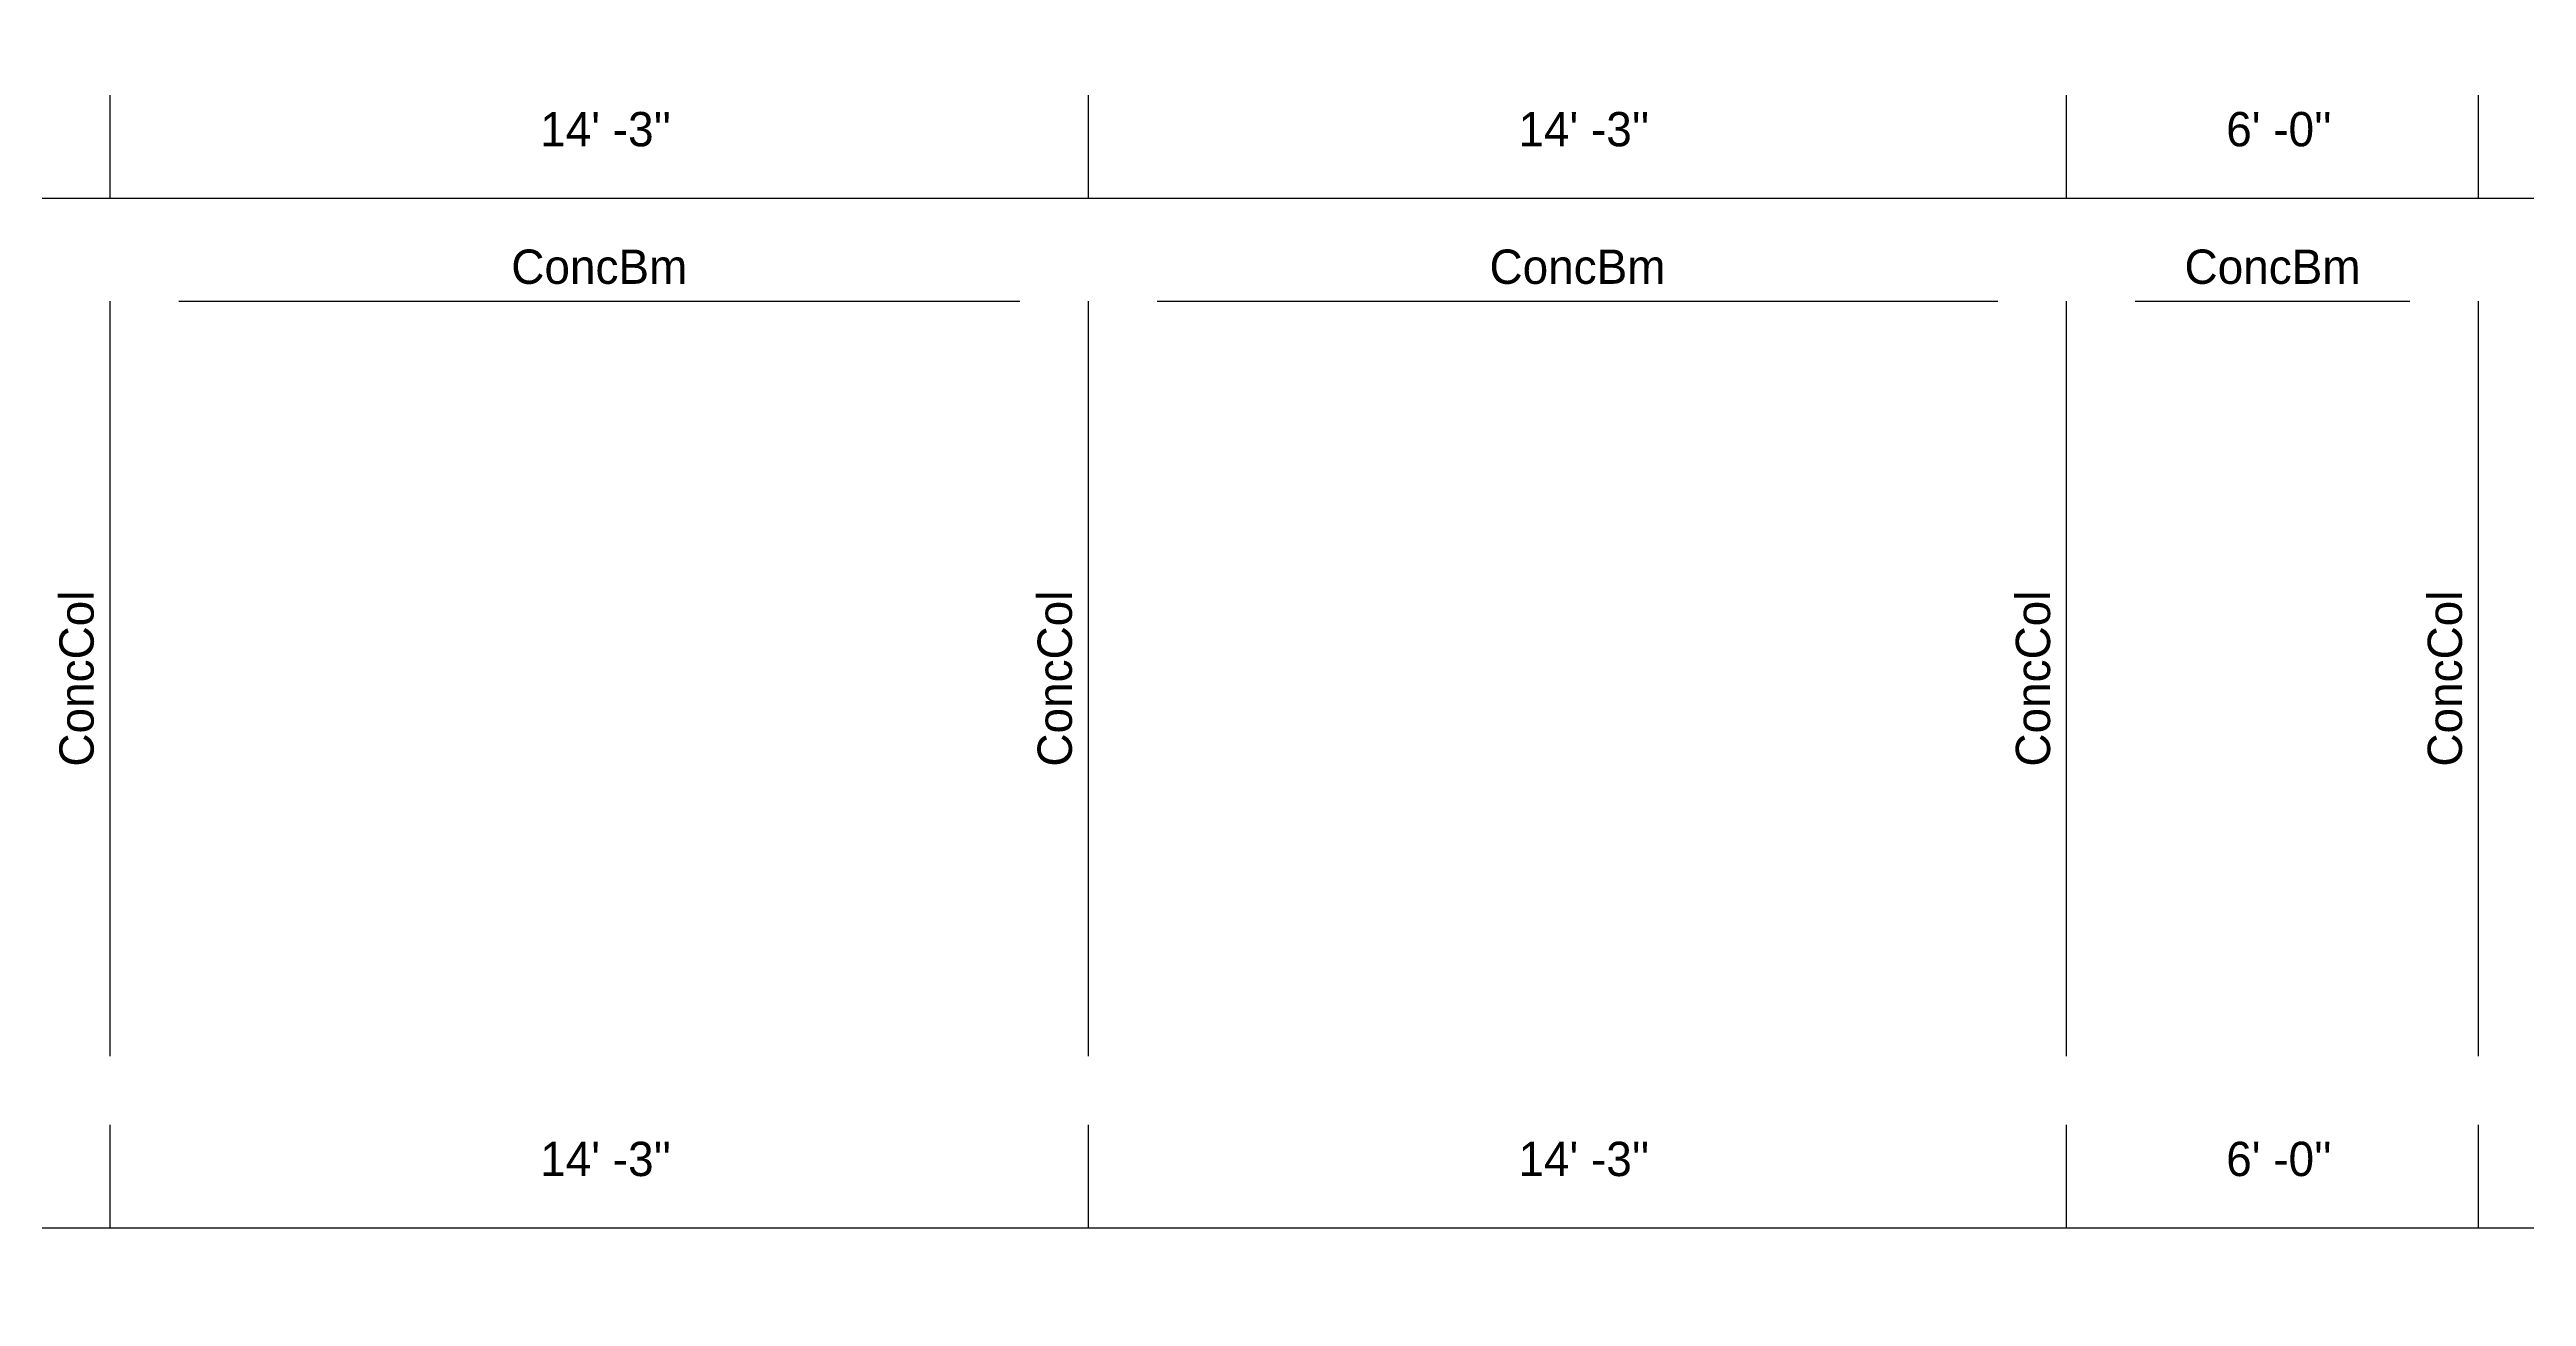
# Model space of a CAD drawing. Extents: x -38 to 2998, y -195 to 11529.
# Drawn here: x 562.4 to 995.4, y 6126 to 6344 of the extents above; entities that cross this region are included whole.
import ezdxf
from ezdxf.enums import TextEntityAlignment as Align

# ---------------------------------------------------------------- set-up
doc = ezdxf.new("R2010")
doc.units = 0
doc.header["$MEASUREMENT"] = 0
doc.layers.get('0').update_dxf_attribs({"linetype": 'CONTINUOUS'})
for name, color, linetype in [('CENTERLINES', 7, 'CONTINUOUS'), ('DIMENSIONS', 4, 'CONTINUOUS'), ('TEXT', 5, 'CONTINUOUS')]:
    doc.layers.add(name, color=color, linetype=linetype)
doc.dimstyles.get("Standard").update_dxf_attribs({"dimtxt": 0.18, "dimasz": 0.18, "dimexe": 0.18, "dimexo": 0.0625, "dimgap": 0.09, "dimtad": 0, "dimtih": 1, "dimtoh": 1, "dimdec": 4, "dimzin": 0, "dimtxsty": 'STANDARD', "dimcen": 0.09, "dimazin": 3, "dimtfac": 1, "dimtdec": 4, "dimtofl": 0, "dimtmove": 0, "dimatfit": 3, "dimtolj": 1, "dimtzin": 0})

# ---------------------------------------------------------------- blocks, each defined once
blk = doc.blocks.new('*D2749')
at = {"color": 1, "linetype": 'BYBLOCK'}
for points in [[(355.77, 6142.77), (354.71, 6141.71), (347.29, 6134.29), (346.23, 6133.23)], [(577.77, 6142.77), (576.71, 6141.71), (569.29, 6134.29), (568.23, 6133.23)]]:
    blk.add_solid(points, dxfattribs=at)
at = {"layer": 'DIMENSIONS', "color": 9, "linetype": 'BYBLOCK'}
for p, q in [((351, 6138), (351, 6156)), ((573, 6138), (573, 6156))]:
    blk.add_line(p, q, dxfattribs=at)
at = {"layer": 'DIMENSIONS', "color": 0, "linetype": 'BYBLOCK'}
blk.add_line((351, 6138), (573, 6138), dxfattribs=at)
at = {"layer": 'DIMENSIONS', "color": 0, "linetype": 'BYBLOCK', "insert": (462, 6150), "char_height": 6, "attachment_point": 5}
blk.add_mtext("\\A1; 18' -6''", dxfattribs=at)
blk = doc.blocks.new('*D2750')
at = {"color": 1, "linetype": 'BYBLOCK'}
for points in [[(577.77, 6142.77), (576.71, 6141.71), (569.29, 6134.29), (568.23, 6133.23)], [(748.77, 6142.77), (747.71, 6141.71), (740.29, 6134.29), (739.23, 6133.23)]]:
    blk.add_solid(points, dxfattribs=at)
at = {"layer": 'DIMENSIONS', "color": 9, "linetype": 'BYBLOCK'}
for p, q in [((573, 6138), (573, 6156)), ((744, 6138), (744, 6156))]:
    blk.add_line(p, q, dxfattribs=at)
at = {"layer": 'DIMENSIONS', "color": 0, "linetype": 'BYBLOCK'}
blk.add_line((573, 6138), (744, 6138), dxfattribs=at)
at = {"layer": 'DIMENSIONS', "color": 0, "linetype": 'BYBLOCK', "insert": (658.5, 6150), "char_height": 6, "attachment_point": 5}
blk.add_mtext("\\A1; 14' -3''", dxfattribs=at)
blk = doc.blocks.new('*D2751')
at = {"color": 1, "linetype": 'BYBLOCK'}
for points in [[(748.77, 6142.77), (747.71, 6141.71), (740.29, 6134.29), (739.23, 6133.23)], [(919.77, 6142.77), (918.71, 6141.71), (911.29, 6134.29), (910.23, 6133.23)]]:
    blk.add_solid(points, dxfattribs=at)
at = {"layer": 'DIMENSIONS', "color": 9, "linetype": 'BYBLOCK'}
for p, q in [((744, 6138), (744, 6156)), ((915, 6138), (915, 6156))]:
    blk.add_line(p, q, dxfattribs=at)
at = {"layer": 'DIMENSIONS', "color": 0, "linetype": 'BYBLOCK'}
blk.add_line((744, 6138), (915, 6138), dxfattribs=at)
at = {"layer": 'DIMENSIONS', "color": 0, "linetype": 'BYBLOCK', "insert": (829.5, 6150), "char_height": 6, "attachment_point": 5}
blk.add_mtext("\\A1; 14' -3''", dxfattribs=at)
blk = doc.blocks.new('*D2752')
at = {"color": 1, "linetype": 'BYBLOCK'}
for points in [[(919.77, 6142.77), (918.71, 6141.71), (911.29, 6134.29), (910.23, 6133.23)], [(991.77, 6142.77), (990.71, 6141.71), (983.29, 6134.29), (982.23, 6133.23)]]:
    blk.add_solid(points, dxfattribs=at)
at = {"layer": 'DIMENSIONS', "color": 9, "linetype": 'BYBLOCK'}
for p, q in [((915, 6138), (915, 6156)), ((987, 6138), (987, 6156))]:
    blk.add_line(p, q, dxfattribs=at)
at = {"layer": 'DIMENSIONS', "color": 0, "linetype": 'BYBLOCK'}
blk.add_line((915, 6138), (987, 6138), dxfattribs=at)
at = {"layer": 'DIMENSIONS', "color": 0, "linetype": 'BYBLOCK', "insert": (951, 6150), "char_height": 6, "attachment_point": 5}
blk.add_mtext("\\A1; 6' -0''", dxfattribs=at)
blk = doc.blocks.new('*D2753')
at = {"color": 1, "linetype": 'BYBLOCK'}
for points in [[(991.77, 6142.77), (990.71, 6141.71), (983.29, 6134.29), (982.23, 6133.23)], [(1102.77, 6142.77), (1101.71, 6141.71), (1094.29, 6134.29), (1093.23, 6133.23)]]:
    blk.add_solid(points, dxfattribs=at)
at = {"layer": 'DIMENSIONS', "color": 9, "linetype": 'BYBLOCK'}
for p, q in [((987, 6138), (987, 6156)), ((1098, 6138), (1098, 6156))]:
    blk.add_line(p, q, dxfattribs=at)
at = {"layer": 'DIMENSIONS', "color": 0, "linetype": 'BYBLOCK'}
blk.add_line((987, 6138), (1098, 6138), dxfattribs=at)
at = {"layer": 'DIMENSIONS', "color": 0, "linetype": 'BYBLOCK', "insert": (1042.5, 6150), "char_height": 6, "attachment_point": 5}
blk.add_mtext("\\A1; 9' -3''", dxfattribs=at)
blk = doc.blocks.new('*D2765')
at = {"color": 1, "linetype": 'BYBLOCK'}
for points in [[(355.77, 6322.77), (354.71, 6321.71), (347.29, 6314.29), (346.23, 6313.23)], [(577.77, 6322.77), (576.71, 6321.71), (569.29, 6314.29), (568.23, 6313.23)]]:
    blk.add_solid(points, dxfattribs=at)
at = {"layer": 'DIMENSIONS', "color": 9, "linetype": 'BYBLOCK'}
for p, q in [((351, 6318), (351, 6336)), ((573, 6318), (573, 6336))]:
    blk.add_line(p, q, dxfattribs=at)
at = {"layer": 'DIMENSIONS', "color": 0, "linetype": 'BYBLOCK'}
blk.add_line((351, 6318), (573, 6318), dxfattribs=at)
at = {"layer": 'DIMENSIONS', "color": 0, "linetype": 'BYBLOCK', "insert": (462, 6330), "char_height": 6, "attachment_point": 5}
blk.add_mtext("\\A1; 18' -6''", dxfattribs=at)
blk = doc.blocks.new('*D2766')
at = {"color": 1, "linetype": 'BYBLOCK'}
for points in [[(577.77, 6322.77), (576.71, 6321.71), (569.29, 6314.29), (568.23, 6313.23)], [(748.77, 6322.77), (747.71, 6321.71), (740.29, 6314.29), (739.23, 6313.23)]]:
    blk.add_solid(points, dxfattribs=at)
at = {"layer": 'DIMENSIONS', "color": 9, "linetype": 'BYBLOCK'}
for p, q in [((573, 6318), (573, 6336)), ((744, 6318), (744, 6336))]:
    blk.add_line(p, q, dxfattribs=at)
at = {"layer": 'DIMENSIONS', "color": 0, "linetype": 'BYBLOCK'}
blk.add_line((573, 6318), (744, 6318), dxfattribs=at)
at = {"layer": 'DIMENSIONS', "color": 0, "linetype": 'BYBLOCK', "insert": (658.5, 6330), "char_height": 6, "attachment_point": 5}
blk.add_mtext("\\A1; 14' -3''", dxfattribs=at)
blk = doc.blocks.new('*D2767')
at = {"color": 1, "linetype": 'BYBLOCK'}
for points in [[(748.77, 6322.77), (747.71, 6321.71), (740.29, 6314.29), (739.23, 6313.23)], [(919.77, 6322.77), (918.71, 6321.71), (911.29, 6314.29), (910.23, 6313.23)]]:
    blk.add_solid(points, dxfattribs=at)
at = {"layer": 'DIMENSIONS', "color": 9, "linetype": 'BYBLOCK'}
for p, q in [((744, 6318), (744, 6336)), ((915, 6318), (915, 6336))]:
    blk.add_line(p, q, dxfattribs=at)
at = {"layer": 'DIMENSIONS', "color": 0, "linetype": 'BYBLOCK'}
blk.add_line((744, 6318), (915, 6318), dxfattribs=at)
at = {"layer": 'DIMENSIONS', "color": 0, "linetype": 'BYBLOCK', "insert": (829.5, 6330), "char_height": 6, "attachment_point": 5}
blk.add_mtext("\\A1; 14' -3''", dxfattribs=at)
blk = doc.blocks.new('*D2768')
at = {"color": 1, "linetype": 'BYBLOCK'}
for points in [[(919.77, 6322.77), (918.71, 6321.71), (911.29, 6314.29), (910.23, 6313.23)], [(991.77, 6322.77), (990.71, 6321.71), (983.29, 6314.29), (982.23, 6313.23)]]:
    blk.add_solid(points, dxfattribs=at)
at = {"layer": 'DIMENSIONS', "color": 9, "linetype": 'BYBLOCK'}
for p, q in [((915, 6318), (915, 6336)), ((987, 6318), (987, 6336))]:
    blk.add_line(p, q, dxfattribs=at)
at = {"layer": 'DIMENSIONS', "color": 0, "linetype": 'BYBLOCK'}
blk.add_line((915, 6318), (987, 6318), dxfattribs=at)
at = {"layer": 'DIMENSIONS', "color": 0, "linetype": 'BYBLOCK', "insert": (951, 6330), "char_height": 6, "attachment_point": 5}
blk.add_mtext("\\A1; 6' -0''", dxfattribs=at)
blk = doc.blocks.new('*D2769')
at = {"color": 1, "linetype": 'BYBLOCK'}
for points in [[(991.77, 6322.77), (990.71, 6321.71), (983.29, 6314.29), (982.23, 6313.23)], [(1102.77, 6322.77), (1101.71, 6321.71), (1094.29, 6314.29), (1093.23, 6313.23)]]:
    blk.add_solid(points, dxfattribs=at)
at = {"layer": 'DIMENSIONS', "color": 9, "linetype": 'BYBLOCK'}
for p, q in [((987, 6318), (987, 6336)), ((1098, 6318), (1098, 6336))]:
    blk.add_line(p, q, dxfattribs=at)
at = {"layer": 'DIMENSIONS', "color": 0, "linetype": 'BYBLOCK'}
blk.add_line((987, 6318), (1098, 6318), dxfattribs=at)
at = {"layer": 'DIMENSIONS', "color": 0, "linetype": 'BYBLOCK', "insert": (1042.5, 6330), "char_height": 6, "attachment_point": 5}
blk.add_mtext("\\A1; 9' -3''", dxfattribs=at)
blk = doc.blocks.new('*D3219')
at = {"color": 1, "linetype": 'BYBLOCK'}
for points in [[(355.77, 6142.77), (354.71, 6141.71), (347.29, 6134.29), (346.23, 6133.23)], [(577.77, 6142.77), (576.71, 6141.71), (569.29, 6134.29), (568.23, 6133.23)]]:
    blk.add_solid(points, dxfattribs=at)
at = {"layer": 'DIMENSIONS', "color": 9, "linetype": 'BYBLOCK'}
for p, q in [((351, 6138), (351, 6156)), ((573, 6138), (573, 6156))]:
    blk.add_line(p, q, dxfattribs=at)
at = {"layer": 'DIMENSIONS', "color": 0, "linetype": 'BYBLOCK'}
blk.add_line((351, 6138), (573, 6138), dxfattribs=at)
at = {"layer": 'DIMENSIONS', "color": 0, "linetype": 'BYBLOCK', "insert": (462, 6150), "char_height": 6, "attachment_point": 5}
blk.add_mtext("\\A1; 18' -6''", dxfattribs=at)
blk = doc.blocks.new('*D3220')
at = {"color": 1, "linetype": 'BYBLOCK'}
for points in [[(577.77, 6142.77), (576.71, 6141.71), (569.29, 6134.29), (568.23, 6133.23)], [(748.77, 6142.77), (747.71, 6141.71), (740.29, 6134.29), (739.23, 6133.23)]]:
    blk.add_solid(points, dxfattribs=at)
at = {"layer": 'DIMENSIONS', "color": 9, "linetype": 'BYBLOCK'}
for p, q in [((573, 6138), (573, 6156)), ((744, 6138), (744, 6156))]:
    blk.add_line(p, q, dxfattribs=at)
at = {"layer": 'DIMENSIONS', "color": 0, "linetype": 'BYBLOCK'}
blk.add_line((573, 6138), (744, 6138), dxfattribs=at)
at = {"layer": 'DIMENSIONS', "color": 0, "linetype": 'BYBLOCK', "insert": (658.5, 6150), "char_height": 6, "attachment_point": 5}
blk.add_mtext("\\A1; 14' -3''", dxfattribs=at)
blk = doc.blocks.new('*D3221')
at = {"color": 1, "linetype": 'BYBLOCK'}
for points in [[(748.77, 6142.77), (747.71, 6141.71), (740.29, 6134.29), (739.23, 6133.23)], [(919.77, 6142.77), (918.71, 6141.71), (911.29, 6134.29), (910.23, 6133.23)]]:
    blk.add_solid(points, dxfattribs=at)
at = {"layer": 'DIMENSIONS', "color": 9, "linetype": 'BYBLOCK'}
for p, q in [((744, 6138), (744, 6156)), ((915, 6138), (915, 6156))]:
    blk.add_line(p, q, dxfattribs=at)
at = {"layer": 'DIMENSIONS', "color": 0, "linetype": 'BYBLOCK'}
blk.add_line((744, 6138), (915, 6138), dxfattribs=at)
at = {"layer": 'DIMENSIONS', "color": 0, "linetype": 'BYBLOCK', "insert": (829.5, 6150), "char_height": 6, "attachment_point": 5}
blk.add_mtext("\\A1; 14' -3''", dxfattribs=at)
blk = doc.blocks.new('*D3222')
at = {"color": 1, "linetype": 'BYBLOCK'}
for points in [[(919.77, 6142.77), (918.71, 6141.71), (911.29, 6134.29), (910.23, 6133.23)], [(991.77, 6142.77), (990.71, 6141.71), (983.29, 6134.29), (982.23, 6133.23)]]:
    blk.add_solid(points, dxfattribs=at)
at = {"layer": 'DIMENSIONS', "color": 9, "linetype": 'BYBLOCK'}
for p, q in [((915, 6138), (915, 6156)), ((987, 6138), (987, 6156))]:
    blk.add_line(p, q, dxfattribs=at)
at = {"layer": 'DIMENSIONS', "color": 0, "linetype": 'BYBLOCK'}
blk.add_line((915, 6138), (987, 6138), dxfattribs=at)
at = {"layer": 'DIMENSIONS', "color": 0, "linetype": 'BYBLOCK', "insert": (951, 6150), "char_height": 6, "attachment_point": 5}
blk.add_mtext("\\A1; 6' -0''", dxfattribs=at)
blk = doc.blocks.new('*D3223')
at = {"color": 1, "linetype": 'BYBLOCK'}
for points in [[(991.77, 6142.77), (990.71, 6141.71), (983.29, 6134.29), (982.23, 6133.23)], [(1102.77, 6142.77), (1101.71, 6141.71), (1094.29, 6134.29), (1093.23, 6133.23)]]:
    blk.add_solid(points, dxfattribs=at)
at = {"layer": 'DIMENSIONS', "color": 9, "linetype": 'BYBLOCK'}
for p, q in [((987, 6138), (987, 6156)), ((1098, 6138), (1098, 6156))]:
    blk.add_line(p, q, dxfattribs=at)
at = {"layer": 'DIMENSIONS', "color": 0, "linetype": 'BYBLOCK'}
blk.add_line((987, 6138), (1098, 6138), dxfattribs=at)
at = {"layer": 'DIMENSIONS', "color": 0, "linetype": 'BYBLOCK', "insert": (1042.5, 6150), "char_height": 6, "attachment_point": 5}
blk.add_mtext("\\A1; 9' -3''", dxfattribs=at)
blk = doc.blocks.new('*D3235')
at = {"color": 1, "linetype": 'BYBLOCK'}
for points in [[(355.77, 6322.77), (354.71, 6321.71), (347.29, 6314.29), (346.23, 6313.23)], [(577.77, 6322.77), (576.71, 6321.71), (569.29, 6314.29), (568.23, 6313.23)]]:
    blk.add_solid(points, dxfattribs=at)
at = {"layer": 'DIMENSIONS', "color": 9, "linetype": 'BYBLOCK'}
for p, q in [((351, 6318), (351, 6336)), ((573, 6318), (573, 6336))]:
    blk.add_line(p, q, dxfattribs=at)
at = {"layer": 'DIMENSIONS', "color": 0, "linetype": 'BYBLOCK'}
blk.add_line((351, 6318), (573, 6318), dxfattribs=at)
at = {"layer": 'DIMENSIONS', "color": 0, "linetype": 'BYBLOCK', "insert": (462, 6330), "char_height": 6, "attachment_point": 5}
blk.add_mtext("\\A1; 18' -6''", dxfattribs=at)
blk = doc.blocks.new('*D3236')
at = {"color": 1, "linetype": 'BYBLOCK'}
for points in [[(577.77, 6322.77), (576.71, 6321.71), (569.29, 6314.29), (568.23, 6313.23)], [(748.77, 6322.77), (747.71, 6321.71), (740.29, 6314.29), (739.23, 6313.23)]]:
    blk.add_solid(points, dxfattribs=at)
at = {"layer": 'DIMENSIONS', "color": 9, "linetype": 'BYBLOCK'}
for p, q in [((573, 6318), (573, 6336)), ((744, 6318), (744, 6336))]:
    blk.add_line(p, q, dxfattribs=at)
at = {"layer": 'DIMENSIONS', "color": 0, "linetype": 'BYBLOCK'}
blk.add_line((573, 6318), (744, 6318), dxfattribs=at)
at = {"layer": 'DIMENSIONS', "color": 0, "linetype": 'BYBLOCK', "insert": (658.5, 6330), "char_height": 6, "attachment_point": 5}
blk.add_mtext("\\A1; 14' -3''", dxfattribs=at)
blk = doc.blocks.new('*D3237')
at = {"color": 1, "linetype": 'BYBLOCK'}
for points in [[(748.77, 6322.77), (747.71, 6321.71), (740.29, 6314.29), (739.23, 6313.23)], [(919.77, 6322.77), (918.71, 6321.71), (911.29, 6314.29), (910.23, 6313.23)]]:
    blk.add_solid(points, dxfattribs=at)
at = {"layer": 'DIMENSIONS', "color": 9, "linetype": 'BYBLOCK'}
for p, q in [((744, 6318), (744, 6336)), ((915, 6318), (915, 6336))]:
    blk.add_line(p, q, dxfattribs=at)
at = {"layer": 'DIMENSIONS', "color": 0, "linetype": 'BYBLOCK'}
blk.add_line((744, 6318), (915, 6318), dxfattribs=at)
at = {"layer": 'DIMENSIONS', "color": 0, "linetype": 'BYBLOCK', "insert": (829.5, 6330), "char_height": 6, "attachment_point": 5}
blk.add_mtext("\\A1; 14' -3''", dxfattribs=at)
blk = doc.blocks.new('*D3238')
at = {"color": 1, "linetype": 'BYBLOCK'}
for points in [[(919.77, 6322.77), (918.71, 6321.71), (911.29, 6314.29), (910.23, 6313.23)], [(991.77, 6322.77), (990.71, 6321.71), (983.29, 6314.29), (982.23, 6313.23)]]:
    blk.add_solid(points, dxfattribs=at)
at = {"layer": 'DIMENSIONS', "color": 9, "linetype": 'BYBLOCK'}
for p, q in [((915, 6318), (915, 6336)), ((987, 6318), (987, 6336))]:
    blk.add_line(p, q, dxfattribs=at)
at = {"layer": 'DIMENSIONS', "color": 0, "linetype": 'BYBLOCK'}
blk.add_line((915, 6318), (987, 6318), dxfattribs=at)
at = {"layer": 'DIMENSIONS', "color": 0, "linetype": 'BYBLOCK', "insert": (951, 6330), "char_height": 6, "attachment_point": 5}
blk.add_mtext("\\A1; 6' -0''", dxfattribs=at)
blk = doc.blocks.new('*D3239')
at = {"color": 1, "linetype": 'BYBLOCK'}
for points in [[(991.77, 6322.77), (990.71, 6321.71), (983.29, 6314.29), (982.23, 6313.23)], [(1102.77, 6322.77), (1101.71, 6321.71), (1094.29, 6314.29), (1093.23, 6313.23)]]:
    blk.add_solid(points, dxfattribs=at)
at = {"layer": 'DIMENSIONS', "color": 9, "linetype": 'BYBLOCK'}
for p, q in [((987, 6318), (987, 6336)), ((1098, 6318), (1098, 6336))]:
    blk.add_line(p, q, dxfattribs=at)
at = {"layer": 'DIMENSIONS', "color": 0, "linetype": 'BYBLOCK'}
blk.add_line((987, 6318), (1098, 6318), dxfattribs=at)
at = {"layer": 'DIMENSIONS', "color": 0, "linetype": 'BYBLOCK', "insert": (1042.5, 6330), "char_height": 6, "attachment_point": 5}
blk.add_mtext("\\A1; 9' -3''", dxfattribs=at)

msp = doc.modelspace()

# ---------------------------------------------------------------- linework, layer by layer
at = {"layer": 'CENTERLINES', "color": 0, "linetype": 'CONTINUOUS'}
for p, q in [((573, 6168), (573, 6300)), ((573, 6168), (573, 6300)), ((585, 6300), (732, 6300)), ((585, 6300), (732, 6300)), ((744, 6168), (744, 6300)), ((744, 6168), (744, 6300)), ((756, 6300), (903, 6300)), ((756, 6300), (903, 6300)), ((915, 6168), (915, 6300)), ((915, 6168), (915, 6300)), ((927, 6300), (975, 6300)), ((927, 6300), (975, 6300)), ((987, 6168), (987, 6300)), ((987, 6168), (987, 6300))]:
    msp.add_line(p, q, dxfattribs=at)

# ---------------------------------------------------------------- texts
at = {"layer": 'TEXT', "color": 0}
for p in [(658.5, 6306), (658.5, 6306), (829.5, 6306), (829.5, 6306), (951, 6306), (951, 6306)]:
    msp.add_text('ConcBm', height=6, dxfattribs=at).set_placement(p, align=Align.MIDDLE)
for p in [(567, 6234), (567, 6234), (738, 6234), (738, 6234), (909, 6234), (909, 6234), (981, 6234), (981, 6234)]:
    msp.add_text('ConcCol', height=6, rotation=90, dxfattribs=at).set_placement(p, align=Align.MIDDLE)

# ---------------------------------------------------------------- dimensions: what is measured, and where the dimension line sits
at = {"layer": 'DIMENSIONS'}
for base, p1, p2, picture, middle in [((573, 6318), (351, 6306), (573, 6306), '*D2765', (462, 6306)), ((573, 6318), (351, 6306), (573, 6306), '*D3235', (462, 6306)), ((744, 6318), (573, 6306), (744, 6306), '*D2766', (658.5, 6306)), ((744, 6318), (573, 6306), (744, 6306), '*D3236', (658.5, 6306)), ((915, 6318), (744, 6306), (915, 6306), '*D2767', (829.5, 6306)), ((915, 6318), (744, 6306), (915, 6306), '*D3237', (829.5, 6306)), ((987, 6318), (915, 6306), (987, 6306), '*D2768', (951, 6306)), ((987, 6318), (915, 6306), (987, 6306), '*D3238', (951, 6306)), ((1098, 6318), (987, 6306), (1098, 6306), '*D2769', (1042.5, 6306)), ((1098, 6318), (987, 6306), (1098, 6306), '*D3239', (1042.5, 6306)), ((573, 6138), (351, 6126), (573, 6126), '*D2749', (462, 6126)), ((573, 6138), (351, 6126), (573, 6126), '*D3219', (462, 6126)), ((744, 6138), (573, 6126), (744, 6126), '*D2750', (658.5, 6126)), ((744, 6138), (573, 6126), (744, 6126), '*D3220', (658.5, 6126)), ((915, 6138), (744, 6126), (915, 6126), '*D2751', (829.5, 6126)), ((915, 6138), (744, 6126), (915, 6126), '*D3221', (829.5, 6126)), ((987, 6138), (915, 6126), (987, 6126), '*D2752', (951, 6126)), ((987, 6138), (915, 6126), (987, 6126), '*D3222', (951, 6126)), ((1098, 6138), (987, 6126), (1098, 6126), '*D2753', (1042.5, 6126)), ((1098, 6138), (987, 6126), (1098, 6126), '*D3223', (1042.5, 6126))]:
    dim = msp.add_linear_dim(base=base, p1=p1, p2=p2, dimstyle='STANDARD', dxfattribs=at)
    dim.commit()
    dim.dimension.update_dxf_attribs({"geometry": picture, "text_midpoint": middle})

doc.saveas('drawing.dxf')
